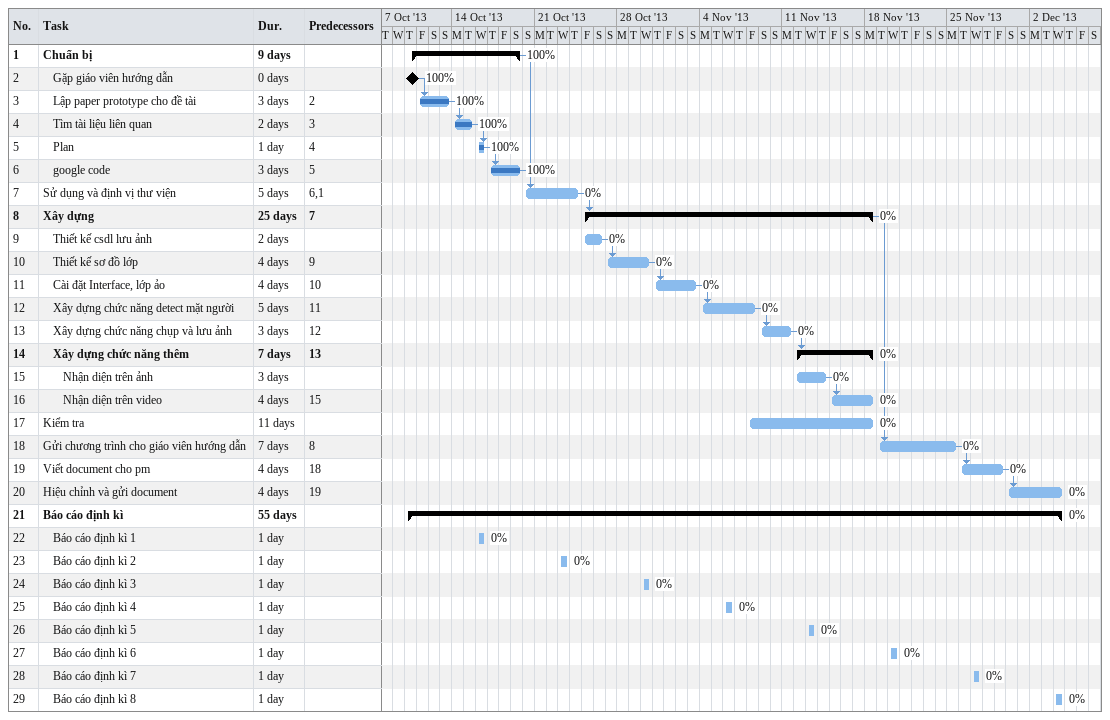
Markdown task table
| ID | Level | Task | Duration | Start | Finish | Predecessors | % complete |
|---|---|---|---|---|---|---|---|
| 1 | 1 | **Chuẩn bị** | 9d | 2013-10-10 | 2013-10-19 |  | 100 |
| 2 | 2 | Gặp giáo viên hướng dẫn | 0d | 2013-10-10 | 2013-10-10 |  | 100 |
| 3 | 2 | Lập paper prototype cho đề tài | 3d | 2013-10-11 | 2013-10-13 | 2 | 100 |
| 4 | 2 | Tìm tài liệu liên quan | 2d | 2013-10-14 | 2013-10-15 | 3 | 100 |
| 5 | 2 | Plan | 1d | 2013-10-16 | 2013-10-16 | 4 | 100 |
| 6 | 2 | google code | 3d | 2013-10-17 | 2013-10-19 | 5 | 100 |
| 7 | 1 | Sử dụng và định vị thư viện | 5d | 2013-10-20 | 2013-10-24 | 6, 1 | 0 |
| 8 | 1 | **Xây dựng** | 25d | 2013-10-25 | 2013-11-18 | 7 | 0 |
| 9 | 2 | Thiết kế csdl lưu ảnh | 2d | 2013-10-25 | 2013-10-26 |  | 0 |
| 10 | 2 | Thiết kế sơ đồ lớp | 4d | 2013-10-27 | 2013-10-30 | 9 | 0 |
| 11 | 2 | Cài đặt Interface, lớp ảo | 4d | 2013-10-31 | 2013-11-03 | 10 | 0 |
| 12 | 2 | Xây dựng chức năng detect mặt người | 5d | 2013-11-04 | 2013-11-08 | 11 | 0 |
| 13 | 2 | Xây dựng chức năng chụp và lưu ảnh | 3d | 2013-11-09 | 2013-11-11 | 12 | 0 |
| 14 | 2 | **Xây dựng chức năng thêm** | 7d | 2013-11-12 | 2013-11-18 | 13 | 0 |
| 15 | 3 | Nhận diện trên ảnh | 3d | 2013-11-12 | 2013-11-14 |  | 0 |
| 16 | 3 | Nhận diện trên video | 4d | 2013-11-15 | 2013-11-18 | 15 | 0 |
| 17 | 1 | Kiểm tra | 11d | 2013-11-08 | 2013-11-18 |  | 0 |
| 18 | 1 | Gửi chương trình cho giáo viên hướng dẫn | 7d | 2013-11-19 | 2013-11-25 | 8 | 0 |
| 19 | 1 | Viết document cho pm | 4d | 2013-11-26 | 2013-11-29 | 18 | 0 |
| 20 | 1 | Hiệu chỉnh và gửi document | 4d | 2013-11-30 | 2013-12-04 | 19 | 0 |
| 21 | 1 | **Báo cáo định kì** | 55d | 2013-10-10 | 2013-12-04 |  | 0 |
| 22 | 2 | Báo cáo định kì 1 | 1d | 2013-10-16 | 2013-10-16 |  | 0 |
| 23 | 2 | Báo cáo định kì 2 | 1d | 2013-10-23 | 2013-10-23 |  | 0 |
| 24 | 2 | Báo cáo định kì 3 | 1d | 2013-10-30 | 2013-10-30 |  | 0 |
| 25 | 2 | Báo cáo định kì 4 | 1d | 2013-11-06 | 2013-11-06 |  | 0 |
| 26 | 2 | Báo cáo định kì 5 | 1d | 2013-11-13 | 2013-11-13 |  | 0 |
| 27 | 2 | Báo cáo định kì 6 | 1d | 2013-11-20 | 2013-11-20 |  | 0 |
| 28 | 2 | Báo cáo định kì 7 | 1d | 2013-11-27 | 2013-11-27 |  | 0 |
| 29 | 2 | Báo cáo định kì 8 | 1d | 2013-12-04 | 2013-12-04 |  | 0 |
